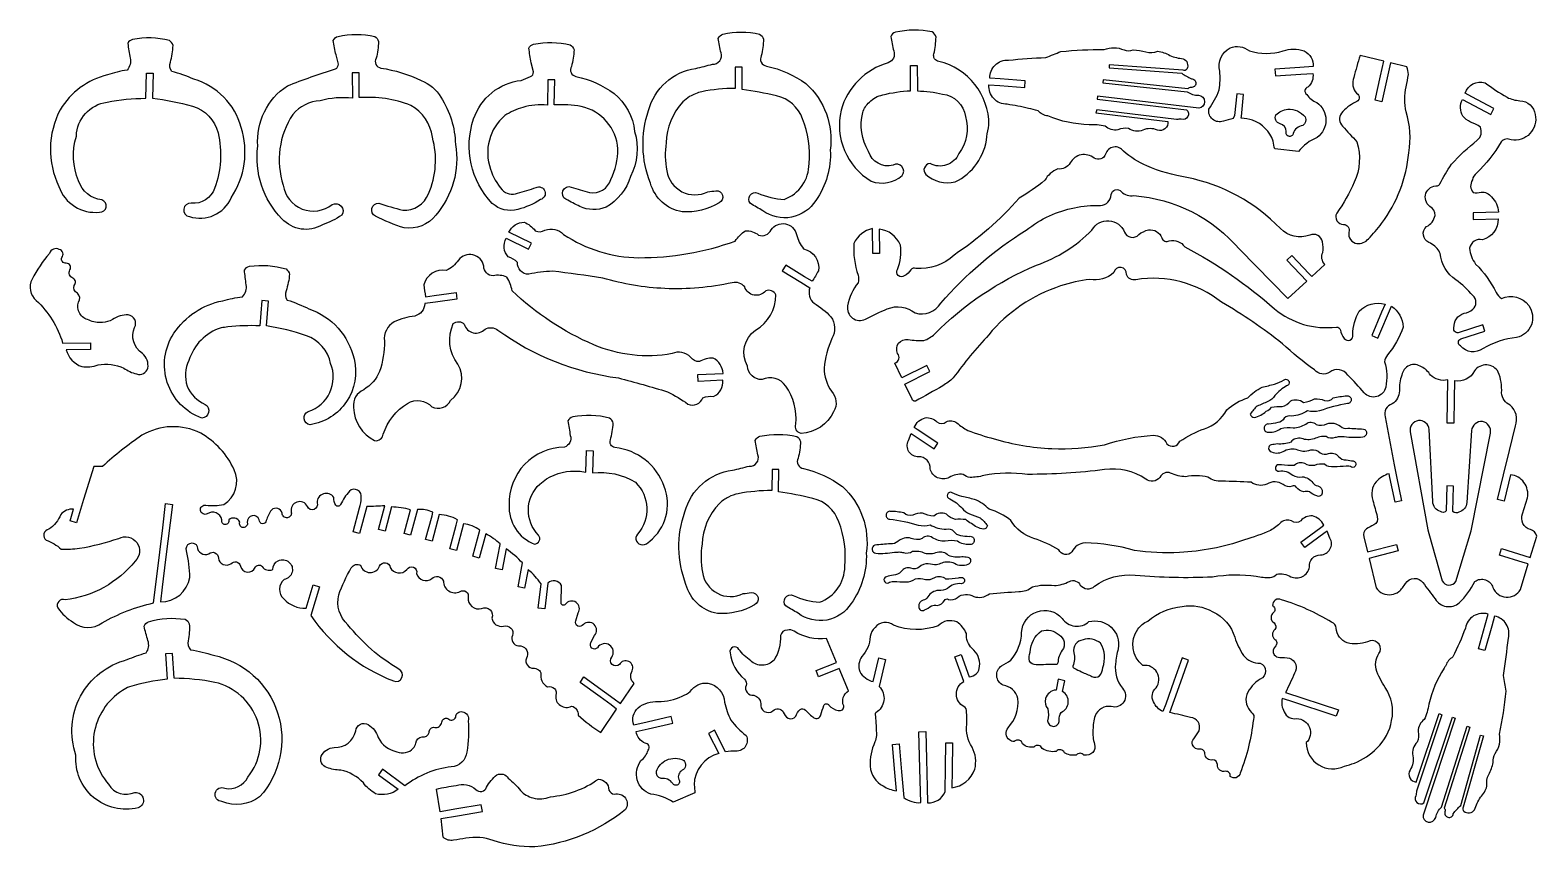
# Model space of a CAD drawing. Extents: x 0 to 1350, y 0 to 731.
import ezdxf

# ---------------------------------------------------------------- set-up
doc = ezdxf.new("R2010")
doc.units = 0
doc.layers.add('WHITE', color=1, linetype='CONTINUOUS')

msp = doc.modelspace()

# ---------------------------------------------------------------- linework, layer by layer
at = {"layer": 'WHITE'}
for points in [[(555.7, 594.2, -0.17853), (554, 659.2, -0.304514), (596.3, 696.9, 0.004784), (611.2, 700.8, 0.250641), (617.8, 703.8, 0.250641), (618.9, 710.9, -0.012491), (616.4, 723.9, -0.232516), (620.6, 727.6, -0.110263), (653.5, 727.7, -0.187584), (656.9, 723.3, -0.053848), (655, 708.3, 0.248479), (654.9, 702.5, 0.248479), (659.7, 699.1, -0.102648), (694.9, 683.4, -0.249105), (716.8, 623.9, -0.169881), (703.8, 578.8, -0.210347), (682.1, 563.8, -0.210347), (656.3, 569.6, -0.006493), (645.3, 576, -0.347967), (644.8, 583.3, -0.347967), (651.9, 585.4, 0.098077), (675.5, 579.7, 0.314106), (697.8, 611.8, 0.119114), (691.9, 651.9, 0.252359), (668.6, 672.5, 0.022217), (637.7, 678.1), (637.7, 698.1), (631.7, 698.1), (631.7, 679.1, 0.047114), (601.6, 676.1, 0.083304), (590.8, 671.7, 0.054975), (584.8, 667, 0.185734), (569.8, 630.4, 0.092432), (570.4, 605.4, 0.242266), (583.9, 586.6, 0.242266), (607, 586.6, 0.030838), (614.2, 587.5, -0.368404), (620.3, 583.4, -0.368404), (617.2, 576.6, -0.153555), (584.1, 568.6, -0.293142), (555.7, 594.2)], [(753.4, 596, 0.273702), (781.1, 601.1, 0.367008), (781, 609.1, 0.367008), (773.1, 610.3, -0.40619), (751, 622.7, -0.198913), (745.8, 657.5, -0.112909), (751.8, 666.9, -0.13873), (763.8, 673.3, -0.047935), (788.7, 677), (788.7, 680.2), (788.6, 699.6), (794.7, 699.7), (794.8, 679.9), (794.8, 676.8, -0.052813), (817.4, 674, -0.345876), (837.8, 653.9, -0.235773), (831.9, 620.7, -0.21026), (821, 610.6, -0.21026), (806.2, 611.8, 0.2923), (801.1, 608.1, 0.2923), (802.3, 602, 0.237086), (828.6, 595.3, 0.258711), (857.1, 635.9, -0.023501), (858.9, 646.2, 0.347545), (813.9, 703.3, -0.225506), (810.2, 705.7, -0.225506), (809.6, 710.1, 0.053945), (811.5, 725.1, 0.188085), (808.1, 729.6, 0.110209), (775.1, 729.3, 0.232877), (771, 725.5, 0.012476), (773.6, 712.6, -0.41384), (768.7, 702, 0.259961), (726.4, 659.6, 0.325337), (753.4, 596)], [(25.8, 591.3, 0.35381), (62.2, 568.3, 0.390014), (68.2, 572.8, 0.390014), (64.3, 579.2, -0.292328), (43.3, 596.3, -0.172337), (41.4, 636.3, -0.364749), (68.9, 666.8, -0.045951), (103.5, 670.2), (104.2, 692.8), (110.2, 692.6), (109.5, 670.3, -0.043547), (145.5, 663.1, -0.26682), (168.3, 639.2, -0.145723), (165.3, 589.6, -0.338045), (144.3, 576.2, 0.409242), (137.6, 571, 0.409242), (142.7, 564.3, 0.382356), (180.1, 581.1, 0.22598), (189.1, 644.2, 0.259609), (146.7, 687.3, 0.037355), (126.9, 694.3, -0.277533), (125.6, 702.5, 0.053896), (128, 717.5, 0.187251), (124.7, 722, 0.1103), (91.8, 722.9, 0.231976), (87.5, 719.4, 0.012479), (89.6, 706.3, -0.256454), (86.8, 695.5, 0.039751), (69.2, 691.1, 0.200575), (26.9, 660, 0.237695), (25.8, 591.3)], [(225.5, 562.3, -0.23108), (204, 627.5, -0.274371), (230.4, 681.4, -0.015923), (273.5, 696.5, 0.289087), (276.1, 700.9), (274, 709, -0.012479), (271.6, 722, -0.233549), (275.8, 725.7, -0.110232), (308.7, 725.6, -0.187223), (312.1, 721.1, -0.053913), (310, 706.1, 0.246285), (309.8, 700.6, 0.246285), (314.2, 697.3, -0.072831), (350.2, 686.3, -0.16033), (368, 671.1, -0.135699), (381, 628.9, -0.226638), (363.3, 565.7, -0.270351), (335.1, 554.2, -0.042531), (309.3, 564.7, -0.354449), (306.2, 571.7, -0.354449), (312.4, 576.2, 0.012403), (333.8, 570.1, 0.335113), (356.8, 584.7, 0.174847), (360.3, 635.3, 0.243721), (341, 663.9, 0.111151), (294.8, 670.8), (294.6, 693.1), (288.5, 693), (288.8, 670.3, 0.091667), (259.8, 668.1, 0.200075), (235.2, 655.8, 0.227899), (226.8, 592.4, 0.267399), (243.7, 571.1, 0.267399), (270.6, 575.1, -0.346032), (278.7, 573.7, -0.346032), (279.2, 565.6, -0.061612), (261.8, 556.9, -0.35297), (225.5, 562.3)], [(414, 576, -0.27983), (397.3, 651.7, -0.290953), (439.9, 686.3, 0.007674), (448.2, 689.6, 0.288028), (450.9, 693.9), (448.9, 702.1, -0.012467), (446.7, 715.1, -0.23288), (451, 718.7, -0.110255), (483.9, 718.1, -0.187746), (487.2, 713.6, -0.053803), (484.9, 698.7, 0.246664), (484.6, 693.2, 0.246664), (488.9, 689.8, -0.102587), (523.1, 674.6, -0.195091), (541.5, 640.5, -0.192871), (537.8, 600.2, -0.196496), (515.9, 572.8, -0.214949), (492.5, 573.4, -0.011558), (480, 579.8, -0.391569), (477.3, 587.5, -0.391569), (484.7, 590.8, 0.006932), (501, 586, 0.39868), (520.1, 597.6, 0.119766), (526.5, 624.9, 0.333385), (493.7, 662.9, 0.05241), (469.4, 664.4), (470, 686.7), (463.9, 686.8), (463.4, 664.2, 0.095314), (441.3, 662.1, 0.075711), (425.3, 654.7, 0.31287), (412.4, 606.8, 0.099255), (422.7, 588.2, 0.290822), (436.6, 585.2, 0.009022), (453.2, 590.3, -0.210826), (457.8, 590.5, -0.210826), (461.1, 587.1, -0.210826), (460.8, 582.5, -0.210826), (457.2, 579.6, -0.083882), (436.8, 570.7, -0.252923), (414, 576)], [(858.9, 682.3), (868.8, 681.6), (891, 679.9), (891.5, 686), (868.9, 687.6), (859.6, 688.3, -0.208062), (864.5, 700, -0.208062), (876.4, 704.4, -0.011124), (909.9, 706.8, 0.007122), (923.3, 712.1, -0.025994), (962.1, 713.9, -0.206662), (979.9, 713.5, 0.177814), (988.1, 713.5, -0.067945), (999.5, 711.7, 0.15663), (1010.1, 712.3, -0.106365), (1020.9, 708.6, 0.085847), (1033, 705.7, -0.214575), (1036.6, 701.8, -0.214575), (1036.1, 696.4, -0.21017), (1034.7, 695.1, -0.21017), (1032.8, 695.3), (966.6, 700.1), (966.6, 697.4), (1031.7, 692.7, 0.064062), (1040.3, 687.7, -0.207597), (1043.2, 686.6, -0.207597), (1044.3, 683.6, -0.207597), (1042.9, 680.9, -0.207597), (1039.9, 679.9, 0.274025), (1037, 678.7), (961.2, 686.7), (960.8, 684), (1036.6, 676.1, 0.163681), (1046.7, 672.9, -0.390929), (1052.1, 667.2, -0.390929), (1046.8, 661.3), (956.2, 672.2), (955.8, 669.5), (1036, 659.9, -0.361386), (1037.1, 653.8, -0.361386), (1031.2, 651.6, 0.005532), (1026.9, 651.3), (955.5, 659.9), (954.8, 657.3), (1019.2, 649.4, -0.258062), (1016.6, 643, -0.258062), (1009.8, 641.8, 0.207417), (996.8, 641.7, -0.244582), (984, 643.1, 0.148887), (974.4, 642, -0.234633), (962.9, 645.2, 0.073832), (948.7, 646.5, -0.089202), (911.6, 654.4, -0.186873), (902.9, 659, 0.0082), (894.3, 661.2, 0.017895), (875.3, 664.9, -0.212357), (863.2, 669.9, -0.212357), (858.9, 682.3)], [(1055.9, 660.5, 0.07461), (1065, 677.7, 0.066556), (1065.7, 694.5, -0.351848), (1074.9, 715.3, -0.277454), (1092.2, 712.7, 0.151262), (1122.4, 712.6, -0.167894), (1141.3, 712.6, -0.304928), (1149.4, 698.6), (1137.4, 697.8), (1115.1, 696.2), (1115.6, 690.2), (1138.2, 691.8), (1149, 692.5, -0.275329), (1144.5, 680.3, 0.295007), (1142, 677.2, 0.295007), (1143.7, 673.7, 0.171924), (1152.6, 666.5, -0.241315), (1160.8, 650.9, -0.241315), (1152.9, 635.2, 0.121785), (1136.1, 622.5), (1115, 624.9, -0.077048), (1113.5, 631.8, 0.231288), (1095.1, 650.6, 0.087618), (1084.8, 652.3), (1085, 654), (1087, 673.6), (1081, 674.2), (1079, 654.9), (1077.8, 652, 0.017546), (1068.9, 649.8, -0.269594), (1059.3, 651.4, -0.269594), (1055.9, 660.5)], [(1170.4, 567.4, 0.264854), (1170.6, 560.6, 0.264854), (1176.6, 557.3, -0.232952), (1180.7, 555, -0.232952), (1181.4, 550.3, 0.202535), (1182.8, 543.7, 0.202535), (1188.6, 540.1, 0.236169), (1198.8, 544.4, 0.036283), (1210.7, 558.2, 0.137534), (1235, 621.5, 0.117858), (1232.6, 658.1, -0.099363), (1232.6, 680.6, 0.008772), (1234.7, 691.6, 0.096573), (1233.2, 698.3), (1218.5, 701.9), (1210.8, 667.1), (1204.9, 668.4), (1209.7, 690.2), (1212.6, 703.4), (1191.5, 708.6, 0.028991), (1185.9, 688.9, 0.297523), (1188.3, 674.7, -0.304086), (1190.5, 670.4, -0.304086), (1187.3, 666.7, 0.112892), (1174.7, 656.8, 0.395597), (1175.7, 645.3, 0.009327), (1188.6, 631.2, -0.180272), (1186.2, 595.1, -0.051273), (1170.4, 567.4)], [(1281.3, 448.6, -0.294951), (1279.4, 451.7, -0.294951), (1281.6, 454.8), (1303.1, 461.7), (1301.3, 467.5), (1280.1, 460.6, -0.303118), (1276.5, 461.1, -0.303118), (1275.5, 464.7, -0.351125), (1284.5, 477.8, 0.152021), (1292.3, 481.3, 0.22029), (1295.2, 487.5, 0.22029), (1292.3, 493.6, 0.063943), (1277.2, 507.6, -0.220377), (1263.1, 531.4, 0.025728), (1262.1, 533.2, 0.154114), (1253.1, 541.2, -0.255974), (1248.1, 547.6, -0.255974), (1250.8, 555.3, 0.222861), (1258.6, 565.3, 0.299001), (1253.9, 573.4, -0.335291), (1250.4, 585.2, -0.335291), (1260.8, 591.8, 0.086541), (1262.9, 593.5, -0.034866), (1273.2, 611.1, -0.05262), (1296.4, 632.6, 0.327398), (1299.1, 644.5, 0.085455), (1290.3, 648.9, -0.115435), (1283.4, 654.2, -0.255487), (1283.1, 669.2), (1288.3, 666.4), (1308.4, 655.8), (1311.2, 661.2), (1291.5, 671.6), (1285.4, 674.8, -0.404133), (1303.4, 684.1, 0.027667), (1323, 671.1, 0.09891), (1334.6, 668.1, -0.358594), (1348.3, 655.6, -0.246369), (1343.5, 638.6, -0.246369), (1326.7, 632.9, 0.386272), (1317.8, 631.1, -0.066703), (1295.7, 603.3, 0.181548), (1292, 597.1, 0.330997), (1292.6, 585.8, 0.094887), (1299.7, 586.2, -0.265526), (1309.1, 581.9, -0.189491), (1315.3, 568.3), (1292.6, 567.8), (1292.8, 561.8), (1315, 562.2, -0.353813), (1300.9, 543.6, 0.203461), (1293.5, 542.2, 0.203461), (1289.4, 535.9, 0.150615), (1294.9, 521.8, -0.079422), (1313.2, 496.3, 0.101019), (1318.1, 491, -0.362898), (1342.4, 484.6, -0.254343), (1344.8, 467.4, -0.254343), (1331.6, 456, 0.10856), (1301.5, 446.2, -0.403503), (1281.3, 448.6)], [(1119.7, 647.5, -0.232224), (1115.9, 650.5, -0.232224), (1115.9, 655.3, -0.174712), (1126.6, 660.4, -0.258158), (1142.1, 653.5, -0.395395), (1140, 645.8, 0.301955), (1131.5, 638.7, -0.209715), (1130, 636.5, -0.209715), (1127.4, 636.2, -0.209715), (1125.4, 637.9, -0.209715), (1125.3, 640.5, 0.355014), (1119.7, 647.5)], [(732.3, 484.4, 0.284537), (736.6, 473.5, 0.284537), (748.3, 472.5, -0.024901), (767.8, 481.6, -0.283979), (792.7, 478, 0.32757), (815.8, 486.7, -0.077181), (892.3, 552.2, -0.059866), (913.1, 565, -0.115424), (958.8, 574.2, 0.387466), (968.5, 584, -0.318487), (972.1, 588.4, -0.318487), (977.5, 586.5, 0.245268), (988.7, 583.1, -0.201327), (1083.6, 534.7), (1126.6, 491.1), (1143.7, 506.5), (1125.7, 525.3), (1130.1, 529.5), (1145.8, 513.1), (1148.1, 510.7), (1159.8, 521.4, -0.305365), (1158, 532.3, 0.127207), (1157.6, 541.6, 0.241854), (1153.5, 547.5, 0.241854), (1146.3, 547.6, -0.283917), (1120, 553.5, 0.151995), (1036.3, 599.3, -0.05926), (1000.3, 609.7, -0.065379), (979.4, 622.8, 0.287545), (970.6, 626.6, 0.287545), (963.3, 620.3, -0.238576), (959.1, 616, -0.238576), (953.2, 616.7, 0.218824), (941.4, 619.6, 0.218824), (931.6, 612.4, -0.31814), (920.5, 607, 0.170531), (909, 596.8, -0.037406), (885.9, 580.7, -0.064852), (827.7, 529.9, -0.208807), (793.4, 517.8, 0.338755), (789, 516.7, -0.135963), (783.1, 511.2, -0.357941), (777.7, 511.6, -0.357941), (777.1, 517, 0.127198), (779.7, 538.8, 0.26899), (760.5, 553.1), (760.9, 531.4), (754.9, 531.3), (754.5, 553.6, 0.232809), (737.9, 540.1, 0.102517), (741.7, 511.8, -0.113944), (741.7, 505.1, 0.121218), (732.3, 484.4)], [(428.3, 528.2, -0.325528), (426.4, 544.9), (446.4, 535), (449.1, 540.4), (428.8, 550.4, -0.274707), (442.5, 559.4, -0.122816), (452.5, 551.7, 0.271955), (461.2, 552.1, -0.3117), (477.8, 548.4, 0.146514), (545.2, 527.5, 0.088278), (631.7, 542.4, -0.110831), (640.8, 551.6, -0.180223), (652.5, 547.8, 0.405251), (663.7, 552.5, -0.296527), (676.6, 557.8, -0.296527), (686.6, 548.2, 0.119624), (692.9, 535.4, -0.402651), (706.1, 515.6, -0.036375), (700.4, 506.4), (693.8, 510.5), (677, 520.7), (673.8, 515.6), (690.4, 505.5), (698.6, 500.5, 0.340919), (702.2, 486.8, -0.072342), (717.3, 474.6, -0.300595), (718.2, 455.2, 0.083729), (711.3, 428.6, 0.154579), (717.8, 407.9, -0.335502), (719.8, 389.6, -0.275169), (690.6, 370.2, -0.216826), (686.3, 373.3, -0.216826), (685.9, 378.6, 0.177247), (676.9, 412.6, 0.360026), (655.7, 418.4, -0.40118), (642.6, 430.4, -0.386063), (649.8, 462.7, 0.279503), (668, 494.3, 0.203827), (664.2, 497.9, 0.203827), (658.9, 497.7, -0.269873), (648.5, 494, -0.269873), (640.1, 501.3, 0.286455), (629, 505.1, -0.06521), (568.6, 499.9, -0.060465), (513, 509.2, 0.010587), (467.8, 515.4, 0.039152), (446.7, 512.7, -0.211255), (439.3, 515.8, -0.211255), (436.6, 523.3, 0.129538), (428.3, 528.2)], [(790.1, 400.9), (783.7, 414.4), (805.9, 425.5), (803.2, 430.9), (781, 419.8), (774.7, 433.1, 0.245212), (778.2, 436.8, 0.245212), (777.1, 441.8, -0.281043), (778, 450.9, -0.281043), (786.6, 454.2, 0.040881), (800.7, 453.3, 0.101748), (810.3, 459.2, -0.097976), (901.5, 520.8, 0.115628), (951.2, 552.3, -0.290036), (966.4, 560.6, -0.290036), (980.3, 550.5, 0.261072), (986, 545.8, 0.261072), (993.1, 548.2, -0.11399), (1001.8, 552.4, -0.354153), (1013.8, 545.2, 0.242263), (1016.5, 542.3, 0.242263), (1020.4, 542.7, -0.301427), (1034.3, 537.2, -0.059877), (1114.8, 481.7, 0.207341), (1170.1, 465.4, -0.335645), (1173.7, 462.7, 0.136479), (1177.2, 455.3, 0.356036), (1182.3, 453.7, 0.356036), (1184.9, 458.5, -0.127138), (1190.6, 479.7, -0.269109), (1213.7, 485.9), (1210.7, 478.6), (1201.8, 457.7), (1207.4, 455.4), (1219.6, 484.1, -0.232408), (1229.9, 465.4, -0.102621), (1215.8, 440.5, 0.114165), (1213.3, 434.3, -0.121301), (1214.4, 411.6, -0.284751), (1206.3, 403.1, -0.284751), (1195.1, 406.5, 0.024882), (1180.4, 422.3, 0.21218), (1172.9, 427.2, 0.21218), (1164.2, 424.9, -0.362552), (1150.5, 427, -0.033358), (1121.8, 450.5, 0.035118), (1067.2, 487.7, 0.210617), (990.6, 507.8, -0.39232), (982.1, 512.5, 0.409582), (977.3, 518.8, 0.409582), (970.8, 514.1, -0.231108), (949.3, 508.1, 0.048), (923.1, 502.2, 0.141224), (858.7, 458.5, 0.029521), (826.9, 419.8, -0.049858), (817.5, 412.9, -0.014764), (793, 399.1, -0.414559), (790.1, 400.9)], [(5.4, 489.2, -0.138009), (29.1, 451.1), (54, 451.4), (54, 445.3), (32.2, 445.1, 0.240094), (46.2, 430, 0.116784), (60.8, 431.5, -0.154592), (83.9, 428.7, 0.098875), (95.4, 423.4, 0.414312), (105.4, 428.5, 0.270566), (100.6, 441.8, -0.370752), (93.6, 465.1, 0.247326), (93.7, 472.2, 0.247326), (87.9, 476.3, 0.161614), (73.8, 472.1, -0.104632), (64.7, 469.4, -0.135619), (52.8, 471.7, -0.211536), (44.5, 477.6, -0.211536), (43.4, 487.8, 0.409889), (42.3, 495.7, -0.390427), (39.4, 502.6, 0.241539), (40.5, 506.2, 0.241539), (38.2, 509.1, -0.206437), (35.3, 512.3, -0.206437), (35.7, 516.5, 0.268686), (35.8, 520.5, 0.268686), (32.3, 522.6, -0.25334), (28.9, 524, -0.25334), (28.3, 527.6, 0.26285), (29.3, 531.9, 0.26285), (26.1, 534.9, 0.220143), (20.9, 535.2, 0.220143), (17.3, 531.4, 0.058973), (1.8, 508.2, 0.356102), (5.4, 489.2)], [(289.7, 393.4, 0.275346), (308.6, 363.8, 0.217624), (313.7, 365, 0.217624), (316.3, 369.6, -0.177128), (338.1, 397.1, -0.36032), (359.9, 393.9, 0.401333), (376.7, 399.7, 0.386005), (383.1, 432.2, -0.279555), (379.1, 468.5, -0.203385), (384.1, 470.2, -0.203385), (388.8, 467.9, 0.270464), (396.9, 460.3, 0.270464), (407.5, 463.6, -0.286476), (419.1, 462.7, 0.126679), (527, 419.9, -0.010596), (571, 407.4, -0.039179), (589.3, 396.5, 0.210872), (597.2, 396.3, 0.210872), (602.7, 402.1, -0.129376), (612.2, 403.3, 0.325179), (620.6, 417.8), (598.4, 416.8), (598.1, 422.8), (620.7, 423.9, 0.274257), (611.8, 437.6, 0.123087), (599.5, 434.5, -0.271531), (591.7, 438.4, 0.311441), (575, 441.6, -0.146561), (504.9, 449.5, -0.088272), (431.7, 497.9, 0.110902), (427, 510, 0.179985), (414.8, 511.2, -0.406232), (406.4, 520, 0.29643), (396.7, 530, 0.29643), (383.7, 525.3, -0.119556), (372.8, 516, 0.402646), (352.7, 503.2, 0.036374), (354.3, 492.6), (362, 493.6), (381.5, 496.2), (382.3, 490.3), (363, 487.7), (353.5, 486.4, -0.341231), (344.7, 475.3, 0.072367), (326.1, 470.1, 0.300598), (317.4, 452.8, -0.083662), (313.1, 425.7, -0.154472), (298.8, 409.3, 0.335488), (289.7, 393.4)], [(153.8, 383.8, -0.229911), (122.9, 415.7, -0.229911), (128.8, 459.8, -0.200593), (172.5, 489, -0.039689), (190.2, 492.5, 0.258091), (193.6, 503.3, -0.01246), (192, 516.4, -0.233572), (196.5, 519.8, -0.110219), (229.3, 517.4, -0.188022), (232.4, 512.7, -0.053901), (229.3, 497.9, 0.276312), (230.3, 489.6, -0.037405), (249.8, 481.7, -0.259817), (290.2, 436.8, -0.209757), (283.4, 398.7, -0.209757), (250.8, 377.9, -0.344387), (245.4, 383.2, -0.344387), (249.1, 389.7, 0.207781), (268.5, 406.9, 0.207781), (269.2, 432.8, 0.266745), (247.5, 457.6, 0.043575), (211.8, 466.4), (213.5, 488.7), (207.5, 489.1), (205.8, 466.5, 0.038141), (177, 465.5, 0.007765), (171.1, 464.7, 0.24911), (142.3, 435.5, 0.213406), (140.8, 412.6, 0.213406), (156.9, 396.2, -0.322868), (159.8, 388.9, -0.322868), (153.8, 383.8)], [(786.9, 363.7), (789.1, 370.2), (791, 368.9), (809.8, 356.3), (813.2, 361.4), (794.7, 373.8), (792, 375.5, -0.237255), (801.9, 384.2, -0.23484), (812.3, 380.4, 0.370486), (820.6, 380.6, -0.282648), (830.2, 379.6, 0.066576), (839.9, 372.9, 0.027609), (863.6, 365.3, 0.062751), (915.3, 356.6, 0.056403), (962.4, 359.9, -0.066069), (1006.3, 368.6, -0.27244), (1018.4, 360.9, 0.258207), (1024.8, 358.9, 0.258207), (1030, 363.2, -0.053297), (1051.9, 374.4, 0.192965), (1071.9, 391.2, -0.108701), (1090.8, 402, -0.09992), (1103.6, 411.5, -0.003437), (1114.8, 414.3, 0.065454), (1123.4, 418.2, -0.221714), (1125.8, 418.5, -0.221714), (1127.7, 416.8, -0.221714), (1127.6, 414.3, -0.221714), (1125.6, 412.8, 0.093604), (1115.1, 404.1, -0.147288), (1108.6, 398.8, -0.032111), (1099.2, 394.7, 0.052073), (1093, 387.5, 0.312626), (1096.6, 384.5, 0.135664), (1107.3, 390, 0.152584), (1112, 393.7, -0.051121), (1121.5, 394.2, 0.154022), (1129.2, 399.2, -0.292794), (1140.7, 398, 0.125663), (1150.6, 401.1, -0.13878), (1159.6, 399.6, 0.280304), (1167.4, 401.9, -0.045333), (1179.4, 403.8, -0.20244), (1182, 403.2, -0.20244), (1183.4, 400.8, -0.20244), (1182.6, 398.2, -0.20244), (1180.2, 396.9, 0.049137), (1155.1, 390.3, -0.116491), (1144.3, 390.3, -0.114589), (1130.1, 385.7, 0.297868), (1123.5, 383.7, -0.216716), (1117.6, 379.8, -0.032183), (1109.6, 378.6, 0.221806), (1106.6, 377.7, 0.221806), (1105.3, 374.8, 0.221806), (1106.7, 372, 0.221806), (1109.8, 371.3, 0.181337), (1120.4, 374.6, -0.126695), (1131.5, 375.1, 0.124499), (1142.8, 378.5, -0.406746), (1152, 378.2, 0.214914), (1161.7, 378.8, -0.252476), (1173.7, 376.6, 0.231395), (1180.5, 374.8, -0.006302), (1194.4, 374.1, -0.365512), (1197.1, 370.2, -0.365512), (1193.8, 366.8, -0.068741), (1177.2, 367.1, -0.080476), (1172.8, 367.2, 0.026333), (1169, 366.4, -0.24091), (1160.9, 367.3, 0.14782), (1150.1, 365.2, -0.151905), (1138.9, 365.6, 0.2845), (1129.2, 362.4, -0.123478), (1117.2, 360.8, -0.005683), (1111.7, 360, 0.338446), (1109.4, 356.7, 0.338446), (1111.9, 353.6, 0.247849), (1123.8, 354.7, -0.206564), (1135.3, 355.6, 0.020914), (1140, 354.2, 0.062888), (1147.3, 355.5, -0.226427), (1155.5, 352.9, 0.249466), (1163.1, 352.1, -0.315696), (1172, 349.6, 0.227053), (1179, 346.5, -0.006541), (1185.3, 345.5, -0.209351), (1187.2, 344.2, -0.209351), (1187.5, 341.9, -0.209351), (1186.1, 340.1, -0.209351), (1183.8, 339.9, 0.172421), (1178.9, 340.9, -0.013492), (1168.1, 340.2, -0.199763), (1159.4, 342.5, 0.141893), (1150.5, 341.5, -0.186685), (1142, 343.1, 0.314761), (1132.4, 341.4, -0.026133), (1120.9, 341.9, 0.032946), (1117.4, 342.1, 0.381342), (1115.6, 338.6, 0.381342), (1118.8, 336.4, -0.221048), (1131, 332.8, 0.192187), (1139.4, 331.3, -0.23186), (1149.1, 326, 0.221253), (1153.4, 323.1, -0.378808), (1157.5, 317.5, -0.291703), (1156, 314.3, -0.291703), (1152.5, 314.3, -0.083624), (1146.1, 317.9, 0.110817), (1140.9, 317.9, -0.22904), (1134.2, 322.1, 0.402494), (1130.5, 323, -0.274454), (1122.5, 324.3, 0.309669), (1107.9, 324.7, -0.261847), (1093.7, 326.5, 0.003538), (1067.4, 327.4, -0.175333), (1055, 331, 0.103164), (1035.3, 331.4, -0.102371), (1021.6, 334.6, 0.415777), (1012.1, 330.8, -0.41842), (999.3, 329.3, 0.188272), (962.5, 337.8, -0.032965), (893.5, 333.5, 0.078012), (854.2, 332.5, -0.074577), (842, 330.8, -0.185103), (835.9, 333.5, 0.179867), (823.3, 330.7, -0.228878), (812.9, 330.5, -0.228878), (806.2, 338.5, 0.219131), (803.5, 346.2, 0.219131), (795.9, 349.2, -0.26636), (787.2, 353.8, -0.26636), (786.9, 363.7)], [(1219.5, 225.9, 0.122581), (1226, 228.5, 0.065807), (1232.2, 235.9, -0.248862), (1239.8, 240.3, -0.248862), (1247.7, 236.6, 0.005387), (1258.6, 222, 0.215665), (1268.6, 215.3, 0.215665), (1280.2, 218.4, 0.073202), (1294.2, 237.5, -0.251518), (1303.8, 239.1, -0.251518), (1310.4, 232.1, 0.289184), (1322.2, 223.5, 0.289184), (1335, 230.4), (1342, 253.3), (1337.6, 254.6), (1316.4, 261.3), (1318.1, 267), (1343.8, 259), (1349.7, 278.3, 0.269903), (1344, 284, -0.218035), (1337.3, 289.5, -0.218035), (1337, 298.3), (1341.4, 312.6, 0.20382), (1338.2, 326.2, 0.20382), (1326.1, 333.2), (1320.4, 309.5), (1314.5, 311), (1319.9, 333), (1325.2, 355), (1330.5, 377, 0.311057), (1325.9, 395.5, -0.287048), (1318.1, 406.5, 0.116021), (1315.2, 425.1, 0.259042), (1304.8, 431.5, 0.259042), (1293.9, 426.1, -0.321771), (1276.3, 417.2), (1275.9, 417.3), (1275.7, 401.5), (1275.5, 379.2), (1269.4, 379.3), (1269.9, 418, -0.244442), (1254.4, 422.4, 0.152644), (1246.3, 429.7, 0.26237), (1235.5, 431, 0.26237), (1228.8, 422.3, 0.102639), (1226.6, 408.3, -0.262436), (1220, 396.6, 0.397071), (1213.7, 385.1), (1221.8, 342), (1224.1, 331.6), (1228.6, 309.8), (1222.7, 308.5), (1218.1, 330.7), (1217.4, 334.1, 0.141951), (1205.7, 326.9, 0.261258), (1202.8, 310.2, -0.005002), (1206.7, 295.6, -0.402516), (1203.6, 288.2, 0.054415), (1197.1, 284.7, 0.373635), (1194.8, 277.6), (1198, 264.2), (1224.1, 270.7), (1225.6, 264.9), (1203.6, 259.4), (1199.4, 258.3), (1205.7, 231.9, 0.280537), (1219.5, 225.9)], [(429, 306.2, 0.318259), (451.7, 271, 0.285393), (456.1, 273.9, 0.285393), (455.4, 279.2, -0.203376), (446.3, 302.2, -0.203376), (456.5, 324.8, -0.162681), (484.2, 336.4, -0.071884), (497.7, 335.4), (498.4, 354.8), (504.5, 354.6), (503.8, 334.9, -0.165831), (542.2, 326.4, -0.401931), (544, 280, 0.297015), (543.2, 273.8, 0.297015), (548.6, 270.5, 0.192737), (555, 273.6, 0.327686), (568.1, 322.5, 0.290528), (523.8, 357.5, -0.22672), (520.2, 360, -0.22672), (519.8, 364.4, 0.053828), (522.3, 379.3, 0.187472), (519.1, 383.9, 0.110288), (486.1, 384.9, 0.233323), (481.8, 381.4, 0.012475), (483.9, 368.3, -0.414199), (478.6, 357.9, 0.418264), (429, 306.2)], [(1252.9, 280.6), (1265, 238.2, 0.268759), (1270.9, 234.3, 0.268759), (1277.1, 237.6), (1291, 283), (1308.1, 370.4, 0.208738), (1306.8, 377.1, 0.208738), (1301, 380.7, 0.208738), (1294.5, 378.8, 0.208738), (1291.3, 372.8), (1287, 308.3, -0.317885), (1279.9, 299.6, -0.401028), (1274.6, 300.4), (1275.2, 323), (1269.2, 323.2), (1268.6, 300.9, -0.40242), (1263.4, 300.2, -0.319029), (1256.4, 309.1), (1253.2, 373.6, 0.208874), (1250.1, 379.7, 0.208874), (1243.6, 381.6, 0.208874), (1237.7, 378.1, 0.208874), (1236.3, 371.5), (1252, 283.8), (1252.9, 280.6)], [(24.8, 214, 0.106658), (38.7, 201, 0.333176), (64.5, 200.5, -0.076001), (110.5, 218.4), (113.5, 242.2), (116.1, 263.9), (118.8, 285.7), (121.4, 307.4), (127.4, 306.6), (121.4, 257.3), (118.4, 232.6), (116.8, 219.4, 0.364816), (143.2, 241.2, 0.045828), (140.2, 265.1, -0.408799), (143.1, 271.7, -0.408799), (149.7, 268.9, 0.253392), (153.1, 262.9, 0.253392), (160, 262.3, -0.307331), (165.6, 263.3, -0.307331), (168.6, 258.5, 0.260342), (172.8, 252.9, 0.260342), (179.8, 253.5, -0.284795), (184.8, 255.1, -0.284795), (188.4, 251.4, 0.324723), (194.5, 246, 0.324723), (201.5, 250.1, -0.260249), (204.5, 252.3, -0.260249), (207.9, 251, 0.35816), (217.3, 248.2, -0.292385), (222.3, 256.2, -0.292385), (231.8, 255, -0.292385), (234.7, 245.9, -0.292385), (227.6, 239.5, 0.214334), (223.5, 230.8, 0.214334), (227.2, 222, 0.217941), (247.2, 213.7), (253.6, 234.6), (259.3, 232.9), (251.5, 207, 0.149572), (325.5, 148.5, 0.402499), (333.1, 151.5, 0.402499), (330.4, 159.1, -0.09479), (284.7, 198.9, -0.272256), (276.4, 225.6, -0.048246), (287.7, 249.8, -0.205139), (291.4, 252.7, -0.205139), (296, 252.1, 0.320485), (304.3, 245.6, 0.320485), (313.1, 251.4, -0.331022), (318.3, 254.4, -0.331022), (322.6, 250.2, 0.250788), (329.5, 245.3, 0.250788), (337.4, 248.2, -0.38751), (343.4, 250.4, -0.38751), (346.2, 244.7, 0.257327), (351.8, 238.8, 0.257327), (359.8, 240.3, -0.252456), (365.6, 242, -0.252456), (370.2, 238, 0.26243), (375, 229.1, 0.26243), (385.2, 228.6, -0.31224), (390.6, 228.4, -0.31224), (392.3, 223.3, 0.243306), (395.8, 215.2, 0.243306), (404.4, 213.3, -0.315231), (412, 212.2, -0.315231), (413.6, 204.7, 0.207688), (417.3, 198.9, 0.207688), (424, 197.6, -0.28349), (430.6, 195.9, -0.28349), (432.1, 189.3, 0.251125), (432.4, 183.2, 0.251125), (437.6, 180.1, -0.252853), (444.1, 177.3, -0.252853), (445.3, 170.3, 0.251292), (444.6, 164, 0.251292), (449.5, 159.9, -0.33083), (457.6, 155.8, 0.343354), (463.6, 143.3, -0.289364), (469.6, 141.8, -0.289364), (470.9, 135.7, 0.284171), (475, 126.5, 0.284171), (485, 126, -0.360581), (491, 118, 0.046799), (511.1, 102.5), (525.4, 123.4), (520.4, 127.1), (510.6, 134.2), (492.6, 147.3), (496.1, 152.2), (514.5, 138.9), (523.3, 132.5), (528.8, 128.4), (541.2, 146.4, -0.386238), (539.3, 157.5, 0.407238), (536.4, 165.9, 0.407238), (527.9, 163.2, -0.396521), (521.3, 163.3, -0.396521), (521, 169.9, 0.203778), (522.3, 175.7, 0.203778), (519, 180.7, 0.203778), (513.2, 181.8, 0.203778), (508.3, 178.3, -0.3868), (503.3, 177.9, -0.3868), (502.4, 182.9), (505.6, 189.3, 0.401183), (505.3, 199, 0.401183), (495.6, 199.1, -0.384753), (490.7, 197.7, -0.384753), (488.9, 202.5), (491, 209.4, 0.401377), (489, 218.9, 0.401377), (479.5, 217.3, -0.358146), (476.9, 216.5, -0.358146), (475.6, 218.9), (476, 234.1, 0.238834), (470.4, 238.2, 0.238834), (463.8, 236.2), (461.2, 213), (455.2, 213.7), (457.7, 235.5, 0.059646), (446.1, 248.2), (443, 231.5), (437.1, 232.7), (441.1, 254.2, 0.052985), (426.4, 266.7), (422.9, 248.1), (417, 249.2), (421, 270.7), (421, 271.2, 0.065797), (408.1, 280.4), (402.3, 258.6), (396.5, 260.2), (402.7, 283.5, 0.148032), (388.2, 289.3), (381.8, 265.3), (376, 266.9), (381.6, 288), (382.8, 292.9, 0.111305), (366.5, 297.6), (360.1, 273.6), (354.3, 275.1), (360, 296.3), (360.7, 299.8, 0.103987), (347, 302.1), (340.8, 279.1), (335, 280.6), (340.6, 301.8, 0.073891), (323.7, 304.3), (318, 282.6), (312.1, 284.2), (317.8, 305.3, -0.006373), (301.5, 304.7), (295.1, 280.7), (289.3, 282.2), (294.9, 303.4, 0.093176), (296.6, 312.6, 0.326915), (293.4, 319.4, 0.326915), (286, 318.4, 0.071257), (278.1, 306.4, -0.254952), (276, 305, -0.254952), (273.8, 305.9, -0.153018), (272, 312.9, 0.335027), (262.7, 316.1, 0.335027), (257, 308.1, -0.410339), (254.4, 302.1, -0.410339), (248.4, 304.7, 0.384455), (238.9, 308.7, 0.384455), (233.9, 299.6, -0.212309), (233.3, 296.3, -0.212309), (230.4, 294.6, -0.212309), (227.2, 295.6, -0.212309), (225.7, 298.7, 0.277105), (221.8, 303, 0.277105), (216.1, 301.6, 0.058108), (211.5, 292.2, -0.414211), (208.2, 289.3, -0.414211), (205.3, 292.7, 0.386087), (198.9, 296.5, 0.386087), (194.5, 290.5, -0.241777), (193.9, 287.3, -0.241777), (190.9, 285.9, -0.241777), (188.1, 287.5, -0.241777), (187.7, 290.8, 0.248776), (183.3, 294.3, 0.248776), (177.9, 292.7, -0.241456), (177.3, 289.8, -0.241456), (174.6, 288.5, -0.241456), (172.1, 290, -0.241456), (171.8, 292.9, 0.250572), (166.7, 299, 0.250572), (158.7, 298.2, -0.247278), (154.9, 298.1, -0.247278), (152.5, 301.2, -0.247278), (153.8, 304.8, -0.247278), (157.5, 305.9, 0.058955), (173.4, 306.4, 0.383782), (182.8, 337.7, 0.155311), (152.8, 370.4, 0.254293), (100.1, 368.5, 0.032061), (64.7, 340.6), (57.1, 340.6), (47.9, 311.1), (41.5, 290.2), (35.8, 291.9), (38.9, 302.3, 0.249881), (27.4, 297.5, -0.151166), (16.8, 284.3, 0.302515), (12.4, 280.2, 0.302515), (14.4, 274.5, -0.11745), (27.7, 266.5, 0.038423), (44.3, 267.3, 0.033454), (79.4, 276.1, -0.372883), (95.6, 272.4, -0.372883), (94.1, 255.9, -0.19743), (31.3, 221.2, 0.309526), (25.6, 219.8, 0.309526), (24.8, 214)], [(587.5, 234.9, -0.178574), (586.5, 299.9, -0.304469), (629.2, 337.2, 0.004771), (644.2, 340.9, 0.250886), (650.8, 343.8, 0.250886), (652, 350.9, -0.012469), (649.6, 363.9, -0.232519), (653.8, 367.6, -0.110256), (686.7, 367.4, -0.188149), (690.1, 362.9, -0.053952), (688, 347.9, 0.247901), (687.9, 342.1, 0.247901), (692.7, 338.7, -0.102684), (727.6, 322.6, -0.249098), (749, 262.9, -0.169861), (735.5, 217.9, -0.210212), (713.6, 203.1, -0.210212), (687.9, 209.2, -0.0065), (676.9, 215.7, -0.347745), (676.5, 223, -0.347745), (683.6, 225.1, 0.098196), (707.2, 219.1, 0.314018), (729.8, 251, 0.119124), (724.4, 291.1, 0.252345), (701.2, 312, 0.022239), (670.4, 317.9), (670.6, 337.9), (664.6, 337.9), (664.4, 319, 0.047118), (634.3, 316.2, 0.065728), (625.6, 313.2, 0.072337), (617.4, 307.4, 0.185845), (602, 270.9, 0.092415), (602.3, 245.9, 0.242272), (615.6, 227, 0.242272), (638.7, 226.8, 0.030903), (646, 227.6, -0.368596), (652.1, 223.3, -0.368596), (648.8, 216.7, -0.153629), (615.7, 209, -0.29304), (587.5, 234.9)], [(768.8, 236.4, -0.171428), (773.6, 237.6, 0.013508), (784.4, 237.4, 0.200162), (793.1, 239.9, -0.142104), (802, 239.4, 0.186027), (810.4, 241.2, -0.314756), (820.1, 240, 0.026138), (831.6, 240.9, -0.033074), (835.1, 241.2, -0.380093), (837, 237.9, -0.380093), (833.9, 235.6, 0.221123), (821.9, 231.4, -0.192414), (813.6, 229.6, 0.232477), (804.1, 223.9, -0.220854), (799.9, 220.8, 0.379971), (796, 215.1, 0.290799), (797.6, 212, 0.290799), (801.1, 212.1, 0.083807), (807.3, 215.9, -0.110322), (812.5, 216.2, 0.228799), (819.1, 220.6, -0.406665), (822.7, 221.6, 0.273934), (830.7, 223.3, -0.310042), (845.3, 224.2, 0.261826), (859.3, 226.6, -0.003538), (885.6, 228.6, 0.175741), (897.9, 232.8, -0.103159), (917.5, 233.9, 0.102235), (931, 237.7, -0.415855), (940.7, 234.3, 0.419081), (953.6, 233.3, -0.188242), (990, 243.3, 0.032966), (1059.1, 241.8, -0.077992), (1098.4, 242.4, 0.07461), (1110.7, 241.2, 0.184849), (1116.7, 244.2, -0.179699), (1129.3, 241.9, 0.228362), (1139.7, 242.1, 0.228362), (1146.1, 250.4, -0.218683), (1148.5, 258.2, -0.218683), (1156, 261.4, 0.265685), (1164.4, 266.5, 0.265685), (1164.4, 276.3), (1161.9, 282.7), (1160.1, 281.4), (1141.8, 268.1), (1138.2, 272.9), (1156.2, 286), (1158.8, 288, 0.23778), (1148.6, 296.3, 0.234868), (1138.3, 292, -0.371526), (1130, 291.9, 0.28153), (1120.5, 290.5, -0.066529), (1111.1, 283.3, -0.027621), (1087.7, 274.8, -0.070789), (1029.7, 263.5, -0.04841), (989.2, 265.4, 0.066046), (945, 272.2, 0.272858), (933.2, 264.1, -0.259281), (926.9, 261.8, -0.259281), (921.5, 265.9, 0.053262), (899.2, 276.2, -0.192674), (878.5, 292.2, 0.10881), (859.1, 302.2, 0.099931), (846, 311.1, 0.003433), (834.7, 313.6, -0.06549), (826, 317.1, 0.221585), (823.5, 317.3, 0.221585), (821.7, 315.6, 0.221585), (821.9, 313.1, 0.221585), (823.9, 311.6, -0.093639), (834.8, 303.3, 0.146756), (841.5, 298.2, 0.032173), (851.1, 294.6, -0.05219), (857.5, 287.6, -0.311237), (854.1, 284.4, -0.135694), (843.2, 289.5, -0.152911), (838.3, 293, 0.051067), (828.8, 293.2, -0.154663), (820.9, 297.8, 0.291708), (809.4, 296.2, -0.125686), (799.5, 298.9, 0.139029), (790.6, 297, -0.28086), (782.6, 299, 0.045303), (770.6, 300.4, 0.203923), (768, 299.7, 0.203923), (766.7, 297.2, 0.203923), (767.6, 294.6, 0.203923), (770, 293.4, -0.049126), (795.4, 288, 0.116325), (806.2, 288.3, 0.114589), (820.6, 284.3, -0.298394), (827.3, 282.6, 0.216271), (833.4, 278.9, 0.032141), (841.4, 278, -0.222005), (844.4, 277.2, -0.222005), (845.8, 274.4, -0.222005), (844.5, 271.6, -0.222005), (841.5, 270.7, -0.181166), (830.7, 273.6, 0.12701), (819.6, 273.6, -0.12448), (808.2, 276.7, 0.406679), (799, 276, -0.215319), (789.3, 276.2, 0.25258), (777.4, 273.5, -0.231997), (770.7, 271.4, 0.006294), (756.8, 270.1, 0.366158), (754.2, 266.1, 0.366158), (757.7, 262.9, 0.068865), (774.3, 263.9, 0.080303), (778.6, 264.1, -0.026356), (782.5, 263.5, 0.240456), (790.5, 264.7, -0.14774), (801.4, 263, 0.152043), (812.6, 263.9, -0.285182), (822.5, 261.1, 0.123181), (834.5, 260, 0.005682), (840, 259.4, -0.339919), (842.5, 256.2, -0.339919), (840.1, 252.9, -0.24749), (828.1, 253.6, 0.206396), (816.6, 254, -0.020958), (812, 252.4, -0.062963), (804.6, 253.5, 0.226462), (796.5, 250.5, -0.250491), (789, 249.5, 0.317051), (780.2, 246.5, -0.227265), (773.3, 243.2, 0.006529), (767.1, 241.9, 0.208445), (765.2, 240.5, 0.208445), (765, 238.2, 0.208445), (766.5, 236.5, 0.208445), (768.8, 236.4)], [(1143.2, 93.3, 0.2607), (1154.4, 73.3, 0.2607), (1177.3, 72.3, 0.041056), (1186.3, 75, 0.107274), (1206.5, 88.5, 0.16761), (1219.6, 113.1, 0.213977), (1213.7, 142.7, -0.055874), (1205.7, 159, -0.238473), (1209.5, 174.8, 0.303459), (1206.8, 183, 0.303459), (1198.1, 183.7, -0.156937), (1179.8, 182.7, -0.297999), (1170, 195.9, 0.347217), (1165.9, 201.1, 0.063983), (1120.9, 221.3, 0.272686), (1115.4, 221, 0.272686), (1113, 216.1, -0.214686), (1114.9, 213.3, -0.214686), (1114.1, 210, 0.252322), (1111.6, 205.2, 0.252322), (1114.3, 200.5, -0.414071), (1115, 194.6, 0.233774), (1112.9, 190.2, 0.233774), (1115.1, 185.8, -0.201538), (1116.7, 183, -0.201538), (1115.8, 179.9, 0.397907), (1114.5, 172, 0.262296), (1119.4, 169.6, -0.043675), (1128.1, 169, -0.234536), (1133.7, 163.3, -0.234536), (1132.6, 155.5, -0.015209), (1124.7, 138.3), (1171.9, 122.6), (1170, 116.9), (1128.5, 130.7), (1121.6, 132.9, 0.190991), (1123.4, 120.9, 0.352916), (1134.7, 114.9, -0.302579), (1146.1, 106.9, -0.302579), (1143.2, 93.3)], [(41, 82.2, -0.209194), (45.2, 134.9, -0.209194), (86.8, 167.6, -0.039686), (103.8, 173.6, 0.257963), (105.5, 184.7, -0.012485), (102.1, 197.5, -0.232856), (106.1, 201.5, -0.110202), (138.9, 203.8, -0.187412), (142.6, 199.6, -0.053942), (141.7, 184.5, 0.276458), (143.8, 176.5, -0.037425), (164.3, 171.5, -0.269192), (221.7, 120.1, -0.269192), (205.6, 44.7, -0.26424), (171.8, 40.7, -0.228207), (167, 43, -0.228207), (165.8, 48.2, -0.228207), (169.1, 52.4, -0.228207), (174.4, 52.4, 0.332786), (195.1, 62.5, 0.256829), (203.6, 113, 0.256829), (165.5, 147.3, 0.043551), (128.9, 150.9), (127.4, 173.1), (121.4, 172.8), (122.9, 150.1, 0.045929), (88.9, 143.4, 0.032149), (82.6, 139.9, 0.217912), (57.2, 100.8, 0.217912), (70.2, 56, 0.383464), (93.9, 48.8, -0.373769), (101.4, 43.1, -0.373769), (96.7, 34.9, -0.240605), (56.8, 44.3, -0.240605), (41, 82.2)], [(764.2, 54.5, 0.111972), (776, 50.3), (774.3, 69.8), (772.4, 91.6), (778.4, 92.1), (780.5, 67.3), (782.6, 44.1, 0.181228), (797.9, 39.6), (797.4, 59.4), (796.8, 81.2), (796.2, 103.1), (802.3, 103.3), (802.9, 78.4), (803.6, 53.5), (804, 39.3, 0.309114), (819.7, 49.4), (820, 71.3), (820.3, 93.2), (826.4, 93.1), (826.1, 68.3), (825.8, 52.9, 0.282276), (846.2, 69.5, 0.18819), (843.8, 89.2, -0.1883), (839.2, 109.7, 0.017301), (838.9, 120.6, 0.276423), (836.5, 125.6, -0.276902), (829.7, 136.7, -0.276902), (836.3, 148), (828.2, 170.2), (833.9, 172.2), (841.2, 152.2, 0.397866), (850.5, 161.7, 0.257796), (843.8, 177.6, -0.237267), (838.8, 191.1, 0.129355), (830.2, 201.4, 0.30036), (813.4, 198, -0.183483), (773.5, 198.5, 0.414818), (756.9, 196.4, 0.197434), (752.6, 188.2, -0.169877), (745, 170.3, 0.242724), (743.2, 157, 0.208695), (755.3, 147.9), (760.4, 169.2), (766.3, 167.8), (760.5, 143.6, -0.232556), (764.8, 131.1, -0.232556), (757.5, 120.1, 0.293122), (757.2, 117.3, -0.012216), (758.1, 99.7, -0.063365), (756.8, 93.9, 0.123936), (752.4, 72.1, 0.257194), (764.2, 54.5)], [(877.2, 95.7, -0.203345), (874.3, 100.9, -0.203345), (876, 106.7, 0.228495), (884.8, 132.7, 0.318326), (871.6, 144.7, -0.268743), (865.9, 153, -0.268743), (870.2, 162.2, 0.007817), (878.5, 167, 0.168466), (888.2, 192, -0.305461), (902, 210.5, -0.305461), (924.4, 204.6, 0.218599), (935.8, 197.7, 0.218599), (948.5, 201.7, -0.255352), (968.3, 196.7, -0.255352), (974.8, 177.4, 0.064018), (972.4, 163.8, 0.212774), (978.4, 142, -0.340868), (979.8, 129.9, -0.340868), (968.5, 125.6, 0.350958), (954, 117.3, 0.0791), (952.1, 104.9, 0.102659), (953.5, 91.9, -0.235582), (952.1, 84.5, -0.217756), (944, 82, 0.233482), (940.6, 83.8, 0.233482), (937.1, 82.2, -0.193801), (926.5, 84.3, 0.259691), (923.2, 86.9, 0.259691), (919.2, 85.5, -0.20075), (906.6, 88.1, 0.260198), (903.3, 90.8, 0.260198), (899.2, 89.4, -0.239844), (889.1, 92.1, 0.285195), (886, 95.5, 0.285195), (881.5, 94.2, -0.140509), (877.2, 95.7)], [(1014.8, 121.1, -0.190999), (1006.4, 129.8, -0.352524), (1008.6, 142.4, 0.302483), (1009.4, 156.3, 0.302483), (996.8, 162.4, -0.405359), (992.3, 194.8, -0.125975), (1001.2, 202.2, -0.149003), (1032, 215.3, -0.167638), (1059.5, 210.5, -0.214055), (1079.1, 187.6, 0.055863), (1087, 171.3, 0.238451), (1101.9, 164.5, -0.303906), (1106.7, 157.4, -0.303906), (1101.9, 150.2, 0.15706), (1089.9, 136.3, 0.298061), (1094.2, 120.4, -0.347848), (1095.8, 114, -0.063996), (1084, 66.1, -0.273261), (1080.4, 61.9, -0.273261), (1075.1, 63.1, 0.214124), (1074.1, 66.3, 0.214124), (1071, 67.7, -0.253116), (1065.6, 68.7, -0.253116), (1063.5, 73.7, 0.414185), (1059.4, 77.9, -0.233261), (1054.6, 78.9, -0.233261), (1052.4, 83.3, 0.201736), (1051.2, 86.4, 0.201736), (1048.3, 87.6, -0.397032), (1041.2, 91.4, -0.26331), (1042.3, 96.8, 0.043563), (1047.2, 104, 0.23401), (1046.2, 111.9, 0.23401), (1039.4, 115.9, 0.01521), (1020.9, 120.2), (1029.3, 143.6), (1037.6, 167), (1031.9, 169.1), (1024.6, 148.4), (1017.3, 127.9), (1014.8, 121.1)], [(1259.1, 26.4, -0.163616), (1264.3, 35.6), (1287.3, 108.2), (1289.8, 107.3), (1266.8, 34.7, -0.27567), (1267.4, 31.5, 0.208075), (1267.7, 28.4, 0.208075), (1270.1, 26.5, 0.208075), (1273.2, 27, 0.208075), (1274.9, 29.6, -0.06407), (1281.5, 37), (1299.3, 99.9), (1301.9, 99.4), (1283.8, 35.5, 0.210834), (1283.3, 33.6, 0.210834), (1284.3, 32, 0.21401), (1289.4, 30.4, 0.21401), (1294, 33.2, -0.085935), (1299.3, 44.4, 0.106564), (1305, 54.3, -0.156417), (1306.6, 64.8, 0.06797), (1310.7, 75.5, -0.178177), (1312.4, 83.6, 0.206413), (1316.3, 101, 0.025971), (1322.3, 139.3, -0.00713), (1319.8, 153.5, 0.011122), (1324.2, 186.8, 0.208106), (1322.3, 199.4, 0.208106), (1311.9, 206.5), (1309.3, 197.5), (1303.1, 175.7), (1297.3, 177.4), (1303.4, 198.8), (1306.1, 208.4, 0.212424), (1293.1, 206.7, 0.212424), (1285.7, 195.9, -0.026115), (1274.5, 170, 0.186687), (1268.2, 162.4, 0.00682), (1266.6, 160, 0.082352), (1252.9, 127.7, -0.073808), (1248.8, 114, 0.234755), (1243.4, 103.4, -0.149207), (1242.5, 93.8, 0.24449), (1238.6, 81.5, -0.207194), (1236.1, 68.8, 0.258284), (1235.9, 61.8, 0.258284), (1241.7, 58), (1262.3, 119.5), (1264.7, 118.3), (1241.9, 50, -0.00556), (1241.4, 45.8, 0.360434), (1242.3, 39.6, 0.360434), (1248.5, 39.4), (1274.1, 116), (1276.6, 115.1), (1247.8, 28.5, 0.391852), (1252.4, 22.2, 0.391852), (1259.1, 26.4)], [(641.3, 144.5, 0.263187), (642.3, 138.1, 0.263187), (648.3, 135.7, -0.314114), (654.5, 128.4, 0.310011), (657.6, 121.3, 0.310011), (665.4, 121.7, -0.232659), (670.3, 123.5, -0.232659), (674.7, 120.7, 0.1956), (679.1, 115.2, 0.385624), (685.8, 117, -0.098421), (689.7, 123, -0.333697), (694.6, 122.5, 0.033241), (702.1, 115.5, 0.235631), (705.9, 115.2, 0.235631), (708.4, 118.1, -0.025482), (711, 126.6, -0.284173), (713.2, 128.2, -0.284173), (715.6, 126.9, 0.192109), (723.9, 122.2, 0.277108), (727.6, 122.8, 0.277108), (728.8, 126.3, -0.389104), (733.1, 139.6), (724.7, 159.6), (706.3, 152.3), (704, 158), (722.4, 165.2), (713.5, 186.6, -0.181087), (684.5, 193.1, 0.211063), (678.3, 194.1, 0.339334), (672.1, 189.2, -0.154916), (666.4, 167.2, -0.41891), (645.5, 166.7, -0.075515), (634.8, 176.8, 0.390756), (629.5, 178.8, 0.390756), (627.1, 173.7, 0.20532), (640, 150.1, -0.286872), (641.3, 144.5)], [(895.2, 166.2, -0.154799), (895.7, 174.3, -0.233813), (906.1, 193.3, -0.266082), (921.7, 189.8, -0.212093), (926.2, 183.5, -0.212093), (924.6, 176, 0.16001), (920.7, 164.7, -0.399267), (918.6, 163.4, -0.013147), (901.2, 163.1, -0.296797), (895.2, 166.2)], [(935.3, 159.9, 0.005532), (941.9, 156.7, 0.007614), (951.2, 152.6, 0.297276), (957.9, 153, 0.154918), (960.8, 160.6, 0.23417), (958.9, 182.3, 0.26491), (943.2, 185.3, 0.212344), (936.5, 181.4, 0.212344), (935, 173.8, -0.160094), (934, 161.9, 0.403481), (935.3, 159.9)], [(911.5, 112.9, 0.414214), (916.8, 107.9, 0.414214), (921.9, 113.2, -0.169878), (923.6, 120.4, 0.285847), (930, 129.3, 0.285847), (924.9, 139), (926.9, 148.7), (921, 150), (919, 140.4, 0.319251), (909.7, 132.7, 0.239585), (911.6, 123.5, -0.116653), (911.5, 112.9)], [(556, 47.1, -0.241231), (543.9, 59.9, -0.241231), (547.2, 77.2, 0.171617), (553.6, 86.6, 0.294775), (554.2, 90.6, 0.294775), (550.9, 92.8, -0.276043), (543, 103.2), (553.6, 105.6), (575.7, 110.7), (574.3, 116.6), (552.6, 111.5), (540.8, 108.9, -0.304219), (544.6, 124.5, -0.167876), (562.6, 130.1, 0.109226), (584.1, 134.9, 0.041439), (591.4, 139.1, -0.277258), (607.2, 146.6, -0.351625), (622.1, 129.5, 0.06649), (627.7, 113.5, 0.074624), (641.4, 99.8, -0.269945), (640.9, 90.1, -0.269945), (632.2, 85.7, 0.017562), (623, 85.2), (613, 104.4), (607.7, 101.6), (617, 83.7, 0.333351), (594.7, 55.4, -0.076901), (595.3, 48.4), (575.9, 40, 0.121888), (556, 47.1)], [(265.7, 71.1, -0.414222), (260.7, 81.2, -0.270382), (272.4, 89, 0.370463), (291.7, 103.9, -0.247432), (295.8, 109.7, -0.247432), (302.9, 109.6, -0.161984), (311.9, 97.9, 0.243413), (328.6, 85.2, 0.326328), (343.1, 88.3, 0.10233), (345.6, 92.7, -0.409561), (351.3, 98.5, 0.389719), (357.6, 102.4, -0.240798), (358.8, 105.9, -0.240798), (362.4, 107, 0.206378), (366.5, 107.8, 0.206378), (368.7, 111.5, -0.26915), (371.1, 114.8, -0.26915), (375.1, 114.4, 0.253099), (378.6, 113.6, 0.253099), (381.3, 116.1, -0.262509), (383, 120.1, -0.262509), (387.3, 120.8, -0.219569), (391.7, 118, -0.219569), (392.4, 112.8, -0.058996), (391.3, 84.9, -0.355609), (377.3, 71.6, 0.137985), (335.7, 54.7), (315.7, 69.5), (312.1, 64.6), (329.7, 51.6, -0.239889), (309.5, 47.6, -0.116893), (298.5, 57.4, 0.154423), (278.2, 68.7, -0.099072), (265.7, 71.1)], [(565.3, 61.1, -0.39416), (561, 67.8, -0.200054), (570.1, 77.7, -0.232001), (585.5, 77.3, -0.232823), (587, 72.6, -0.232823), (584.2, 68.6, 0.35566), (581, 60.3, -0.209426), (581.6, 57.8, -0.209426), (580.2, 55.6, -0.209426), (577.6, 55.2, -0.209426), (575.6, 56.8, 0.302094), (565.3, 61.1)], [(370, 8.7), (368.3, 25.3), (382.8, 27.8), (405.1, 31.7), (404.1, 37.6), (382.2, 33.9), (367.4, 31.3), (364, 51.7, -0.026563), (381.6, 55, -0.247702), (399.3, 51.4, 0.266222), (404.6, 49.7, 0.266222), (408.8, 53.3, -0.101001), (418.1, 64.4, -0.399833), (428.3, 61.4, -0.055335), (439.3, 50.4, 0.136721), (450.3, 43.8, 0.168724), (466, 44.8, 0.129728), (509, 60.6, -0.406986), (518.4, 50.9, 0.291312), (523.4, 47.1, -0.320679), (533.2, 43.7, -0.320679), (533.2, 33.4, -0.148571), (452.1, 0, -0.080694), (414.9, 5.6, 0.136465), (390.2, 7.7, -0.01107), (379.4, 6, -0.263512), (370, 8.7)]]:
    msp.add_lwpolyline(points, format="xyb", close=True, dxfattribs=at)

doc.saveas('drawing.dxf')
